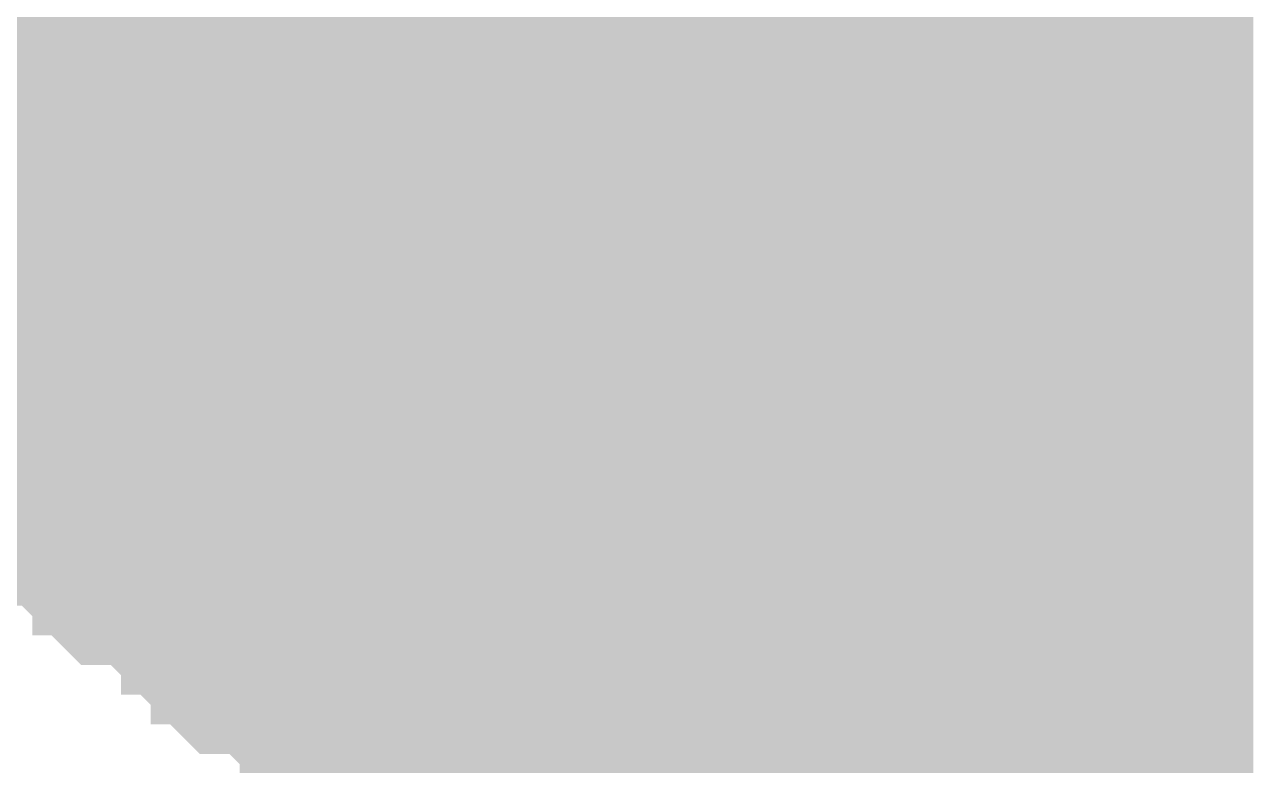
# Model space of a CAD drawing. Extents: x -0.1 to 65.1, y -1.2 to 30.1.
# Drawn here: x 32.4489 to 32.923, y 5.7455 to 6.0312 of the extents above; entities that cross this region are included whole.
import ezdxf

# ---------------------------------------------------------------- set-up
doc = ezdxf.new("R2010")
doc.units = 0
doc.header["$MEASUREMENT"] = 0
doc.layers.get('0').update_dxf_attribs({"linetype": 'CONTINUOUS'})
doc.layers.add('2D_LINE_126', color=7, linetype='CONTINUOUS')

# ---------------------------------------------------------------- blocks, each defined once
blk = doc.blocks.new('SMOOTH_0$0254')
at = {"const_width": 0.0127}
blk.add_lwpolyline([(-0.00635, 0, 1), (0.00635, 0, 1)], format="xyb", close=True, dxfattribs=at)
blk = doc.blocks.new('DRAWING_63')
at = {"layer": '2D_LINE_126', "const_width": 0.0254}
for points in [[(2.56032, -1.45161), (2.56032, -1.46304), (2.56032, -1.47447), (2.56032, -1.4859), (2.56032, -1.49733), (2.56032, -1.50876), (2.56032, -1.52019), (2.56032, -1.53162), (2.56032, -1.54305), (2.56032, -1.55448), (2.56032, -1.56591), (2.56032, -1.57734), (2.56032, -1.58877), (2.56032, -1.6002), (2.56032, -1.61163), (2.56032, -1.62306), (2.56032, -1.63449), (2.56032, -1.64592), (2.56032, -1.65735), (2.56032, -1.66878), (2.56032, -1.68021), (2.56032, -1.69164), (2.56032, -1.70307), (2.56032, -1.7145), (2.56032, -1.72593), (2.56032, -1.73736), (2.56032, -1.74879), (2.56032, -1.76022), (2.56032, -1.77165)], [(2.5146, -1.77165), (2.5146, -1.76022), (2.5146, -1.74879), (2.5146, -1.73736), (2.5146, -1.72593), (2.5146, -1.7145), (2.5146, -1.70307), (2.5146, -1.69164), (2.5146, -1.68021), (2.5146, -1.66878), (2.5146, -1.65735), (2.5146, -1.64592), (2.5146, -1.63449), (2.5146, -1.62306), (2.5146, -1.61163), (2.5146, -1.6002), (2.5146, -1.58877), (2.5146, -1.57734), (2.5146, -1.56591), (2.5146, -1.55448), (2.5146, -1.54305), (2.5146, -1.53162), (2.5146, -1.52019), (2.5146, -1.50876), (2.5146, -1.49733), (2.5146, -1.4859), (2.5146, -1.47447), (2.5146, -1.46304), (2.5146, -1.45161)], [(2.53746, -1.77165), (2.53746, -1.76022), (2.53746, -1.74879), (2.53746, -1.73736), (2.53746, -1.72593), (2.53746, -1.7145), (2.53746, -1.70307), (2.53746, -1.69164), (2.53746, -1.68021), (2.53746, -1.66878), (2.53746, -1.65735), (2.53746, -1.64592), (2.53746, -1.63449), (2.53746, -1.62306), (2.53746, -1.61163), (2.53746, -1.6002), (2.53746, -1.58877), (2.53746, -1.57734), (2.53746, -1.56591), (2.53746, -1.55448), (2.53746, -1.54305), (2.53746, -1.53162), (2.53746, -1.52019), (2.53746, -1.50876), (2.53746, -1.49733), (2.53746, -1.4859), (2.53746, -1.47447), (2.53746, -1.46304), (2.53746, -1.45161)], [(2.54889, -1.77165), (2.54889, -1.76022), (2.54889, -1.74879), (2.54889, -1.73736), (2.54889, -1.72593), (2.54889, -1.7145), (2.54889, -1.70307), (2.54889, -1.69164), (2.54889, -1.68021), (2.54889, -1.66878), (2.54889, -1.65735), (2.54889, -1.64592), (2.54889, -1.63449), (2.54889, -1.62306), (2.54889, -1.61163), (2.54889, -1.6002), (2.54889, -1.58877), (2.54889, -1.57734), (2.54889, -1.56591), (2.54889, -1.55448), (2.54889, -1.54305), (2.54889, -1.53162), (2.54889, -1.52019), (2.54889, -1.50876), (2.54889, -1.49733), (2.54889, -1.4859), (2.54889, -1.47447), (2.54889, -1.46304), (2.54889, -1.45161)], [(2.52603, -1.77165), (2.52603, -1.76022), (2.52603, -1.74879), (2.52603, -1.73736), (2.52603, -1.72593), (2.52603, -1.7145), (2.52603, -1.70307), (2.52603, -1.69164), (2.52603, -1.68021), (2.52603, -1.66878), (2.52603, -1.65735), (2.52603, -1.64592), (2.52603, -1.63449), (2.52603, -1.62306), (2.52603, -1.61163), (2.52603, -1.6002), (2.52603, -1.58877), (2.52603, -1.57734), (2.52603, -1.56591), (2.52603, -1.55448), (2.52603, -1.54305), (2.52603, -1.53162), (2.52603, -1.52019), (2.52603, -1.50876), (2.52603, -1.49733), (2.52603, -1.4859), (2.52603, -1.47447), (2.52603, -1.46304), (2.52603, -1.45161)], [(2.49174, -1.77165), (2.49174, -1.76022), (2.49174, -1.74879), (2.49174, -1.73736), (2.49174, -1.72593), (2.49174, -1.7145), (2.49174, -1.70307), (2.49174, -1.69164), (2.49174, -1.68021), (2.49174, -1.66878), (2.49174, -1.65735), (2.49174, -1.64592), (2.49174, -1.63449), (2.49174, -1.62306), (2.49174, -1.61163), (2.49174, -1.6002), (2.49174, -1.58877), (2.49174, -1.57734), (2.49174, -1.56591), (2.49174, -1.55448), (2.49174, -1.54305), (2.49174, -1.53162), (2.49174, -1.52019), (2.49174, -1.50876), (2.49174, -1.49733), (2.49174, -1.4859), (2.49174, -1.47447), (2.49174, -1.46304), (2.49174, -1.45161)], [(2.43459, -1.77165), (2.43459, -1.76022), (2.43459, -1.74879), (2.43459, -1.73736), (2.43459, -1.72593), (2.43459, -1.7145), (2.43459, -1.70307), (2.43459, -1.69164), (2.43459, -1.68021), (2.43459, -1.66878), (2.43459, -1.65735), (2.43459, -1.64592), (2.43459, -1.63449), (2.43459, -1.62306), (2.43459, -1.61163), (2.43459, -1.6002), (2.43459, -1.58877), (2.43459, -1.57734), (2.43459, -1.56591), (2.43459, -1.55448), (2.43459, -1.54305), (2.43459, -1.53162), (2.43459, -1.52019), (2.43459, -1.50876), (2.43459, -1.49733), (2.43459, -1.4859), (2.43459, -1.47447), (2.43459, -1.46304), (2.43459, -1.45161)], [(2.4003, -1.77165), (2.4003, -1.76022), (2.4003, -1.74879), (2.4003, -1.73736), (2.4003, -1.72593), (2.4003, -1.7145), (2.4003, -1.70307), (2.4003, -1.69164), (2.4003, -1.68021), (2.4003, -1.66878), (2.4003, -1.65735), (2.4003, -1.64592), (2.4003, -1.63449), (2.4003, -1.62306), (2.4003, -1.61163), (2.4003, -1.6002), (2.4003, -1.58877), (2.4003, -1.57734), (2.4003, -1.56591), (2.4003, -1.55448), (2.4003, -1.54305), (2.4003, -1.53162), (2.4003, -1.52019), (2.4003, -1.50876), (2.4003, -1.49733), (2.4003, -1.4859), (2.4003, -1.47447), (2.4003, -1.46304), (2.4003, -1.45161)], [(2.37744, -1.77165), (2.37744, -1.76022), (2.37744, -1.74879), (2.37744, -1.73736), (2.37744, -1.72593), (2.37744, -1.7145), (2.37744, -1.70307), (2.37744, -1.69164), (2.37744, -1.68021), (2.37744, -1.66878), (2.37744, -1.65735), (2.37744, -1.64592), (2.37744, -1.63449), (2.37744, -1.62306), (2.37744, -1.61163), (2.37744, -1.6002), (2.37744, -1.58877), (2.37744, -1.57734), (2.37744, -1.56591), (2.37744, -1.55448), (2.37744, -1.54305), (2.37744, -1.53162), (2.37744, -1.52019), (2.37744, -1.50876), (2.37744, -1.49733), (2.37744, -1.4859), (2.37744, -1.47447), (2.37744, -1.46304), (2.37744, -1.45161)], [(2.34315, -1.77165), (2.34315, -1.76022), (2.34315, -1.74879), (2.34315, -1.73736), (2.34315, -1.72593), (2.34315, -1.7145), (2.34315, -1.70307), (2.34315, -1.69164), (2.34315, -1.68021), (2.34315, -1.66878), (2.34315, -1.65735), (2.34315, -1.64592), (2.34315, -1.63449), (2.34315, -1.62306), (2.34315, -1.61163), (2.34315, -1.6002), (2.34315, -1.58877), (2.34315, -1.57734), (2.34315, -1.56591), (2.34315, -1.55448), (2.34315, -1.54305), (2.34315, -1.53162), (2.34315, -1.52019), (2.34315, -1.50876), (2.34315, -1.49733), (2.34315, -1.4859), (2.34315, -1.47447), (2.34315, -1.46304), (2.34315, -1.45161)], [(2.30886, -1.77165), (2.30886, -1.76022), (2.30886, -1.74879), (2.30886, -1.73736), (2.30886, -1.72593), (2.30886, -1.7145), (2.30886, -1.70307), (2.30886, -1.69164), (2.30886, -1.68021), (2.30886, -1.66878), (2.30886, -1.65735), (2.30886, -1.64592), (2.30886, -1.63449), (2.30886, -1.62306), (2.30886, -1.61163), (2.30886, -1.6002), (2.30886, -1.58877), (2.30886, -1.57734), (2.30886, -1.56591), (2.30886, -1.55448), (2.30886, -1.54305), (2.30886, -1.53162), (2.30886, -1.52019), (2.30886, -1.50876), (2.30886, -1.49733), (2.30886, -1.4859), (2.30886, -1.47447), (2.30886, -1.46304), (2.30886, -1.45161)], [(2.27457, -1.77165), (2.27457, -1.76022), (2.27457, -1.74879), (2.27457, -1.73736), (2.27457, -1.72593), (2.27457, -1.7145), (2.27457, -1.70307), (2.27457, -1.69164), (2.27457, -1.68021), (2.27457, -1.66878), (2.27457, -1.65735), (2.27457, -1.64592), (2.27457, -1.63449), (2.27457, -1.62306), (2.27457, -1.61163), (2.27457, -1.6002), (2.27457, -1.58877), (2.27457, -1.57734), (2.27457, -1.56591), (2.27457, -1.55448), (2.27457, -1.54305), (2.27457, -1.53162), (2.27457, -1.52019), (2.27457, -1.50876), (2.27457, -1.49733), (2.27457, -1.4859), (2.27457, -1.47447), (2.27457, -1.46304), (2.27457, -1.45161)], [(2.24028, -1.77165), (2.24028, -1.76022), (2.24028, -1.74879), (2.24028, -1.73736), (2.24028, -1.72593), (2.24028, -1.7145), (2.24028, -1.70307), (2.24028, -1.69164), (2.24028, -1.68021), (2.24028, -1.66878), (2.24028, -1.65735), (2.24028, -1.64592), (2.24028, -1.63449), (2.24028, -1.62306), (2.24028, -1.61163), (2.24028, -1.6002), (2.24028, -1.58877), (2.24028, -1.57734), (2.24028, -1.56591), (2.24028, -1.55448), (2.24028, -1.54305), (2.24028, -1.53162), (2.24028, -1.52019), (2.24028, -1.50876), (2.24028, -1.49733), (2.24028, -1.4859), (2.24028, -1.47447), (2.24028, -1.46304), (2.24028, -1.45161)], [(2.56032, -1.57734), (2.54889, -1.57734), (2.53746, -1.57734), (2.52603, -1.57734), (2.5146, -1.57734), (2.50317, -1.57734), (2.49174, -1.57734), (2.48031, -1.57734), (2.46888, -1.57734), (2.45745, -1.57734), (2.44602, -1.57734), (2.43459, -1.57734), (2.42316, -1.57734), (2.41173, -1.57734), (2.4003, -1.57734), (2.38887, -1.57734), (2.37744, -1.57734), (2.36601, -1.57734), (2.35458, -1.57734), (2.34315, -1.57734), (2.33172, -1.57734), (2.32029, -1.57734), (2.30886, -1.57734), (2.29743, -1.57734), (2.286, -1.57734), (2.27457, -1.57734), (2.26314, -1.57734), (2.25171, -1.57734), (2.24028, -1.57734), (2.22885, -1.57734), (2.21742, -1.57734), (2.20599, -1.57734), (2.19456, -1.57734), (2.18313, -1.57734), (2.1717, -1.57734), (2.16027, -1.57734), (2.14884, -1.57734), (2.13741, -1.57734), (2.12598, -1.57734), (2.11455, -1.57734), (2.10312, -1.57734), (2.09169, -1.57734), (2.08026, -1.57734)], [(2.21742, -1.77165), (2.21742, -1.76022), (2.21742, -1.74879), (2.21742, -1.73736), (2.21742, -1.72593), (2.21742, -1.7145), (2.21742, -1.70307), (2.21742, -1.69164), (2.21742, -1.68021), (2.21742, -1.66878), (2.21742, -1.65735), (2.21742, -1.64592), (2.21742, -1.63449), (2.21742, -1.62306), (2.21742, -1.61163), (2.21742, -1.6002), (2.21742, -1.58877), (2.21742, -1.57734), (2.21742, -1.56591), (2.21742, -1.55448), (2.21742, -1.54305), (2.21742, -1.53162), (2.21742, -1.52019), (2.21742, -1.50876), (2.21742, -1.49733), (2.21742, -1.4859), (2.21742, -1.47447), (2.21742, -1.46304), (2.21742, -1.45161)], [(2.21742, -1.77165), (2.20599, -1.76022), (2.19456, -1.74879), (2.18313, -1.73736), (2.1717, -1.73736), (2.16027, -1.72593), (2.14884, -1.7145), (2.13741, -1.70307), (2.12598, -1.70307), (2.11455, -1.69164), (2.10312, -1.68021), (2.09169, -1.66878), (2.08026, -1.66878)], [(2.56032, -1.6002), (2.54889, -1.6002), (2.53746, -1.6002), (2.52603, -1.6002), (2.5146, -1.6002), (2.50317, -1.6002), (2.49174, -1.6002), (2.48031, -1.6002), (2.46888, -1.6002), (2.45745, -1.6002), (2.44602, -1.6002), (2.43459, -1.6002), (2.42316, -1.6002), (2.41173, -1.6002), (2.4003, -1.6002), (2.38887, -1.6002), (2.37744, -1.6002), (2.36601, -1.6002), (2.35458, -1.6002), (2.34315, -1.6002), (2.33172, -1.6002), (2.32029, -1.6002), (2.30886, -1.6002), (2.29743, -1.6002), (2.286, -1.6002), (2.27457, -1.6002), (2.26314, -1.6002), (2.25171, -1.6002), (2.24028, -1.6002), (2.22885, -1.6002), (2.21742, -1.6002), (2.20599, -1.6002), (2.19456, -1.6002), (2.18313, -1.6002), (2.1717, -1.6002), (2.16027, -1.6002), (2.14884, -1.6002), (2.13741, -1.6002), (2.12598, -1.6002), (2.11455, -1.6002), (2.10312, -1.6002), (2.09169, -1.6002), (2.08026, -1.6002)], [(2.08026, -1.46304), (2.09169, -1.46304), (2.09169, -1.45161)], [(2.56032, -1.73736), (2.54889, -1.73736), (2.53746, -1.73736), (2.52603, -1.73736), (2.5146, -1.73736), (2.50317, -1.73736), (2.49174, -1.73736), (2.48031, -1.73736), (2.46888, -1.73736), (2.45745, -1.73736), (2.44602, -1.73736), (2.43459, -1.73736), (2.42316, -1.73736), (2.41173, -1.73736), (2.4003, -1.73736), (2.38887, -1.73736), (2.37744, -1.73736), (2.36601, -1.73736), (2.35458, -1.73736), (2.34315, -1.73736), (2.33172, -1.73736), (2.32029, -1.73736), (2.30886, -1.73736), (2.29743, -1.73736), (2.286, -1.73736), (2.27457, -1.73736), (2.26314, -1.73736), (2.25171, -1.73736), (2.24028, -1.73736), (2.22885, -1.73736), (2.21742, -1.73736), (2.20599, -1.73736), (2.19456, -1.73736), (2.18313, -1.73736), (2.18313, -1.72593), (2.18313, -1.7145), (2.18313, -1.70307), (2.18313, -1.69164), (2.18313, -1.68021), (2.18313, -1.66878), (2.18313, -1.65735), (2.18313, -1.64592), (2.18313, -1.63449), (2.18313, -1.62306), (2.18313, -1.61163), (2.18313, -1.6002), (2.18313, -1.58877), (2.18313, -1.57734), (2.18313, -1.56591), (2.18313, -1.55448), (2.18313, -1.54305), (2.18313, -1.53162), (2.18313, -1.52019), (2.18313, -1.50876), (2.18313, -1.49733), (2.18313, -1.4859), (2.18313, -1.47447), (2.18313, -1.46304), (2.18313, -1.45161)], [(2.56032, -1.61163), (2.54889, -1.61163), (2.53746, -1.61163), (2.52603, -1.61163), (2.5146, -1.61163), (2.50317, -1.61163), (2.49174, -1.61163), (2.48031, -1.61163), (2.46888, -1.61163), (2.45745, -1.61163), (2.44602, -1.61163), (2.43459, -1.61163), (2.42316, -1.61163), (2.41173, -1.61163), (2.4003, -1.61163), (2.38887, -1.61163), (2.37744, -1.61163), (2.36601, -1.61163), (2.35458, -1.61163), (2.34315, -1.61163), (2.33172, -1.61163), (2.32029, -1.61163), (2.30886, -1.61163), (2.29743, -1.61163), (2.286, -1.61163), (2.27457, -1.61163), (2.26314, -1.61163), (2.25171, -1.61163), (2.24028, -1.61163), (2.22885, -1.61163), (2.21742, -1.61163), (2.20599, -1.61163), (2.19456, -1.61163), (2.18313, -1.61163), (2.1717, -1.61163), (2.16027, -1.61163), (2.14884, -1.61163), (2.13741, -1.61163), (2.12598, -1.61163), (2.11455, -1.61163), (2.10312, -1.61163), (2.09169, -1.61163), (2.08026, -1.61163)], [(2.08026, -1.47447), (2.09169, -1.47447), (2.09169, -1.46304), (2.10312, -1.46304), (2.10312, -1.45161)], [(2.08026, -1.4859), (2.09169, -1.4859), (2.09169, -1.47447), (2.10312, -1.47447), (2.10312, -1.46304), (2.11455, -1.46304), (2.12598, -1.46304), (2.12598, -1.45161)], [(2.56032, -1.7145), (2.54889, -1.7145), (2.53746, -1.7145), (2.52603, -1.7145), (2.5146, -1.7145), (2.50317, -1.7145), (2.49174, -1.7145), (2.48031, -1.7145), (2.46888, -1.7145), (2.45745, -1.7145), (2.44602, -1.7145), (2.43459, -1.7145), (2.42316, -1.7145), (2.41173, -1.7145), (2.4003, -1.7145), (2.38887, -1.7145), (2.37744, -1.7145), (2.36601, -1.7145), (2.35458, -1.7145), (2.34315, -1.7145), (2.33172, -1.7145), (2.32029, -1.7145), (2.30886, -1.7145), (2.29743, -1.7145), (2.286, -1.7145), (2.27457, -1.7145), (2.26314, -1.7145), (2.25171, -1.7145), (2.24028, -1.7145), (2.22885, -1.7145), (2.21742, -1.7145), (2.20599, -1.7145), (2.19456, -1.7145), (2.18313, -1.7145), (2.1717, -1.7145), (2.16027, -1.7145), (2.14884, -1.7145), (2.14884, -1.70307), (2.14884, -1.69164), (2.14884, -1.68021), (2.14884, -1.66878), (2.14884, -1.65735), (2.14884, -1.64592), (2.14884, -1.63449), (2.14884, -1.62306), (2.14884, -1.61163), (2.14884, -1.6002), (2.14884, -1.58877), (2.14884, -1.57734), (2.14884, -1.56591), (2.14884, -1.55448), (2.14884, -1.54305), (2.14884, -1.53162), (2.14884, -1.52019), (2.14884, -1.50876), (2.14884, -1.49733), (2.14884, -1.4859), (2.14884, -1.47447), (2.14884, -1.46304), (2.14884, -1.45161)], [(2.56032, -1.64592), (2.54889, -1.64592), (2.53746, -1.64592), (2.52603, -1.64592), (2.5146, -1.64592), (2.50317, -1.64592), (2.49174, -1.64592), (2.48031, -1.64592), (2.46888, -1.64592), (2.45745, -1.64592), (2.44602, -1.64592), (2.43459, -1.64592), (2.42316, -1.64592), (2.41173, -1.64592), (2.4003, -1.64592), (2.38887, -1.64592), (2.37744, -1.64592), (2.36601, -1.64592), (2.35458, -1.64592), (2.34315, -1.64592), (2.33172, -1.64592), (2.32029, -1.64592), (2.30886, -1.64592), (2.29743, -1.64592), (2.286, -1.64592), (2.27457, -1.64592), (2.26314, -1.64592), (2.25171, -1.64592), (2.24028, -1.64592), (2.22885, -1.64592), (2.21742, -1.64592), (2.20599, -1.64592), (2.19456, -1.64592), (2.18313, -1.64592), (2.1717, -1.64592), (2.16027, -1.64592), (2.14884, -1.64592), (2.13741, -1.64592), (2.12598, -1.64592), (2.11455, -1.64592), (2.10312, -1.64592), (2.09169, -1.64592), (2.08026, -1.64592)], [(2.08026, -1.49733), (2.09169, -1.49733), (2.09169, -1.4859), (2.10312, -1.4859), (2.10312, -1.47447), (2.11455, -1.47447), (2.12598, -1.47447), (2.12598, -1.46304), (2.13741, -1.46304), (2.13741, -1.45161)], [(2.56032, -1.65735), (2.54889, -1.65735), (2.53746, -1.65735), (2.52603, -1.65735), (2.5146, -1.65735), (2.50317, -1.65735), (2.49174, -1.65735), (2.48031, -1.65735), (2.46888, -1.65735), (2.45745, -1.65735), (2.44602, -1.65735), (2.43459, -1.65735), (2.42316, -1.65735), (2.41173, -1.65735), (2.4003, -1.65735), (2.38887, -1.65735), (2.37744, -1.65735), (2.36601, -1.65735), (2.35458, -1.65735), (2.34315, -1.65735), (2.33172, -1.65735), (2.32029, -1.65735), (2.30886, -1.65735), (2.29743, -1.65735), (2.286, -1.65735), (2.27457, -1.65735), (2.26314, -1.65735), (2.25171, -1.65735), (2.24028, -1.65735), (2.22885, -1.65735), (2.21742, -1.65735), (2.20599, -1.65735), (2.19456, -1.65735), (2.18313, -1.65735), (2.1717, -1.65735), (2.16027, -1.65735), (2.14884, -1.65735), (2.13741, -1.65735), (2.12598, -1.65735), (2.11455, -1.65735), (2.10312, -1.65735), (2.09169, -1.65735), (2.08026, -1.65735)], [(2.08026, -1.50876), (2.09169, -1.50876), (2.09169, -1.49733), (2.10312, -1.49733), (2.10312, -1.4859), (2.11455, -1.4859), (2.12598, -1.4859), (2.12598, -1.47447), (2.13741, -1.47447), (2.13741, -1.46304), (2.14884, -1.46304), (2.16027, -1.46304), (2.16027, -1.45161)], [(2.56032, -1.69164), (2.54889, -1.69164), (2.53746, -1.69164), (2.52603, -1.69164), (2.5146, -1.69164), (2.50317, -1.69164), (2.49174, -1.69164), (2.48031, -1.69164), (2.46888, -1.69164), (2.45745, -1.69164), (2.44602, -1.69164), (2.43459, -1.69164), (2.42316, -1.69164), (2.41173, -1.69164), (2.4003, -1.69164), (2.38887, -1.69164), (2.37744, -1.69164), (2.36601, -1.69164), (2.35458, -1.69164), (2.34315, -1.69164), (2.33172, -1.69164), (2.32029, -1.69164), (2.30886, -1.69164), (2.29743, -1.69164), (2.286, -1.69164), (2.27457, -1.69164), (2.26314, -1.69164), (2.25171, -1.69164), (2.24028, -1.69164), (2.22885, -1.69164), (2.21742, -1.69164), (2.20599, -1.69164), (2.19456, -1.69164), (2.18313, -1.69164), (2.1717, -1.69164), (2.16027, -1.69164), (2.14884, -1.69164), (2.13741, -1.69164), (2.12598, -1.69164), (2.11455, -1.69164), (2.11455, -1.68021), (2.11455, -1.66878), (2.11455, -1.65735), (2.11455, -1.64592), (2.11455, -1.63449), (2.11455, -1.62306), (2.11455, -1.61163), (2.11455, -1.6002), (2.11455, -1.58877), (2.11455, -1.57734), (2.11455, -1.56591), (2.11455, -1.55448), (2.11455, -1.54305), (2.11455, -1.53162), (2.11455, -1.52019), (2.11455, -1.50876), (2.11455, -1.49733), (2.11455, -1.4859), (2.11455, -1.47447), (2.11455, -1.46304), (2.11455, -1.45161)], [(2.56032, -1.66878), (2.54889, -1.66878), (2.53746, -1.66878), (2.52603, -1.66878), (2.5146, -1.66878), (2.50317, -1.66878), (2.49174, -1.66878), (2.48031, -1.66878), (2.46888, -1.66878), (2.45745, -1.66878), (2.44602, -1.66878), (2.43459, -1.66878), (2.42316, -1.66878), (2.41173, -1.66878), (2.4003, -1.66878), (2.38887, -1.66878), (2.37744, -1.66878), (2.36601, -1.66878), (2.35458, -1.66878), (2.34315, -1.66878), (2.33172, -1.66878), (2.32029, -1.66878), (2.30886, -1.66878), (2.29743, -1.66878), (2.286, -1.66878), (2.27457, -1.66878), (2.26314, -1.66878), (2.25171, -1.66878), (2.24028, -1.66878), (2.22885, -1.66878), (2.21742, -1.66878), (2.20599, -1.66878), (2.19456, -1.66878), (2.18313, -1.66878), (2.1717, -1.66878), (2.16027, -1.66878), (2.14884, -1.66878), (2.13741, -1.66878), (2.12598, -1.66878), (2.11455, -1.66878), (2.10312, -1.66878), (2.09169, -1.66878), (2.09169, -1.65735), (2.09169, -1.64592), (2.09169, -1.63449), (2.09169, -1.62306), (2.09169, -1.61163), (2.09169, -1.6002), (2.09169, -1.58877), (2.09169, -1.57734), (2.09169, -1.56591), (2.09169, -1.55448), (2.08026, -1.55448)], [(2.08026, -1.52019), (2.09169, -1.52019), (2.09169, -1.50876), (2.10312, -1.50876), (2.10312, -1.49733), (2.11455, -1.49733), (2.12598, -1.49733), (2.12598, -1.4859), (2.13741, -1.4859), (2.13741, -1.47447), (2.14884, -1.47447), (2.16027, -1.47447), (2.16027, -1.46304), (2.1717, -1.46304), (2.1717, -1.45161)], [(2.56032, -1.68021), (2.54889, -1.68021), (2.53746, -1.68021), (2.52603, -1.68021), (2.5146, -1.68021), (2.50317, -1.68021), (2.49174, -1.68021), (2.48031, -1.68021), (2.46888, -1.68021), (2.45745, -1.68021), (2.44602, -1.68021), (2.43459, -1.68021), (2.42316, -1.68021), (2.41173, -1.68021), (2.4003, -1.68021), (2.38887, -1.68021), (2.37744, -1.68021), (2.36601, -1.68021), (2.35458, -1.68021), (2.34315, -1.68021), (2.33172, -1.68021), (2.32029, -1.68021), (2.30886, -1.68021), (2.29743, -1.68021), (2.286, -1.68021), (2.27457, -1.68021), (2.26314, -1.68021), (2.25171, -1.68021), (2.24028, -1.68021), (2.22885, -1.68021), (2.21742, -1.68021), (2.20599, -1.68021), (2.19456, -1.68021), (2.18313, -1.68021), (2.1717, -1.68021), (2.16027, -1.68021), (2.14884, -1.68021), (2.13741, -1.68021), (2.12598, -1.68021), (2.11455, -1.68021), (2.10312, -1.68021), (2.10312, -1.66878), (2.10312, -1.65735), (2.10312, -1.64592), (2.10312, -1.63449), (2.10312, -1.62306), (2.10312, -1.61163), (2.10312, -1.6002), (2.10312, -1.58877), (2.10312, -1.57734), (2.10312, -1.56591), (2.10312, -1.55448), (2.09169, -1.55448), (2.09169, -1.54305), (2.08026, -1.54305)], [(2.08026, -1.53162), (2.09169, -1.53162), (2.09169, -1.52019), (2.10312, -1.52019), (2.10312, -1.50876), (2.11455, -1.50876), (2.12598, -1.50876), (2.12598, -1.49733), (2.13741, -1.49733), (2.13741, -1.4859), (2.14884, -1.4859), (2.16027, -1.4859), (2.16027, -1.47447), (2.1717, -1.47447), (2.1717, -1.46304), (2.18313, -1.46304), (2.19456, -1.46304), (2.19456, -1.45161)], [(2.12598, -1.70307), (2.12598, -1.69164), (2.12598, -1.68021), (2.12598, -1.66878), (2.12598, -1.65735), (2.12598, -1.64592), (2.12598, -1.63449), (2.12598, -1.62306), (2.12598, -1.61163), (2.12598, -1.6002), (2.12598, -1.58877), (2.12598, -1.57734), (2.12598, -1.56591), (2.12598, -1.55448), (2.11455, -1.55448), (2.10312, -1.55448), (2.10312, -1.54305), (2.09169, -1.54305), (2.09169, -1.53162), (2.10312, -1.53162), (2.10312, -1.52019), (2.11455, -1.52019), (2.12598, -1.52019), (2.12598, -1.50876), (2.13741, -1.50876), (2.13741, -1.49733), (2.14884, -1.49733), (2.16027, -1.49733), (2.16027, -1.4859), (2.1717, -1.4859), (2.1717, -1.47447), (2.18313, -1.47447), (2.19456, -1.47447), (2.19456, -1.46304), (2.20599, -1.46304), (2.20599, -1.45161)], [(2.56032, -1.63449), (2.54889, -1.63449), (2.53746, -1.63449), (2.52603, -1.63449), (2.5146, -1.63449), (2.50317, -1.63449), (2.49174, -1.63449), (2.48031, -1.63449), (2.46888, -1.63449), (2.45745, -1.63449), (2.44602, -1.63449), (2.43459, -1.63449), (2.42316, -1.63449), (2.41173, -1.63449), (2.4003, -1.63449), (2.38887, -1.63449), (2.37744, -1.63449), (2.36601, -1.63449), (2.35458, -1.63449), (2.34315, -1.63449), (2.33172, -1.63449), (2.32029, -1.63449), (2.30886, -1.63449), (2.29743, -1.63449), (2.286, -1.63449), (2.27457, -1.63449), (2.26314, -1.63449), (2.25171, -1.63449), (2.24028, -1.63449), (2.22885, -1.63449), (2.21742, -1.63449), (2.20599, -1.63449), (2.19456, -1.63449), (2.18313, -1.63449), (2.1717, -1.63449), (2.16027, -1.63449), (2.14884, -1.63449), (2.13741, -1.63449), (2.12598, -1.63449), (2.11455, -1.63449), (2.10312, -1.63449), (2.09169, -1.63449), (2.08026, -1.63449)], [(2.56032, -1.70307), (2.54889, -1.70307), (2.53746, -1.70307), (2.52603, -1.70307), (2.5146, -1.70307), (2.50317, -1.70307), (2.49174, -1.70307), (2.48031, -1.70307), (2.46888, -1.70307), (2.45745, -1.70307), (2.44602, -1.70307), (2.43459, -1.70307), (2.42316, -1.70307), (2.41173, -1.70307), (2.4003, -1.70307), (2.38887, -1.70307), (2.37744, -1.70307), (2.36601, -1.70307), (2.35458, -1.70307), (2.34315, -1.70307), (2.33172, -1.70307), (2.32029, -1.70307), (2.30886, -1.70307), (2.29743, -1.70307), (2.286, -1.70307), (2.27457, -1.70307), (2.26314, -1.70307), (2.25171, -1.70307), (2.24028, -1.70307), (2.22885, -1.70307), (2.21742, -1.70307), (2.20599, -1.70307), (2.19456, -1.70307), (2.18313, -1.70307), (2.1717, -1.70307), (2.16027, -1.70307), (2.14884, -1.70307), (2.13741, -1.70307), (2.13741, -1.69164), (2.13741, -1.68021), (2.13741, -1.66878), (2.13741, -1.65735), (2.13741, -1.64592), (2.13741, -1.63449), (2.13741, -1.62306), (2.13741, -1.61163), (2.13741, -1.6002), (2.13741, -1.58877), (2.13741, -1.57734), (2.13741, -1.56591), (2.13741, -1.55448), (2.12598, -1.55448), (2.12598, -1.54305), (2.11455, -1.54305), (2.10312, -1.54305), (2.10312, -1.53162), (2.11455, -1.53162), (2.12598, -1.53162), (2.12598, -1.52019), (2.13741, -1.52019), (2.13741, -1.50876), (2.14884, -1.50876), (2.16027, -1.50876), (2.16027, -1.49733), (2.1717, -1.49733), (2.1717, -1.4859), (2.18313, -1.4859), (2.19456, -1.4859), (2.19456, -1.47447), (2.20599, -1.47447), (2.20599, -1.46304), (2.21742, -1.46304), (2.22885, -1.46304), (2.22885, -1.45161)], [(2.56032, -1.62306), (2.54889, -1.62306), (2.53746, -1.62306), (2.52603, -1.62306), (2.5146, -1.62306), (2.50317, -1.62306), (2.49174, -1.62306), (2.48031, -1.62306), (2.46888, -1.62306), (2.45745, -1.62306), (2.44602, -1.62306), (2.43459, -1.62306), (2.42316, -1.62306), (2.41173, -1.62306), (2.4003, -1.62306), (2.38887, -1.62306), (2.37744, -1.62306), (2.36601, -1.62306), (2.35458, -1.62306), (2.34315, -1.62306), (2.33172, -1.62306), (2.32029, -1.62306), (2.30886, -1.62306), (2.29743, -1.62306), (2.286, -1.62306), (2.27457, -1.62306), (2.26314, -1.62306), (2.25171, -1.62306), (2.24028, -1.62306), (2.22885, -1.62306), (2.21742, -1.62306), (2.20599, -1.62306), (2.19456, -1.62306), (2.18313, -1.62306), (2.1717, -1.62306), (2.16027, -1.62306), (2.14884, -1.62306), (2.13741, -1.62306), (2.12598, -1.62306), (2.11455, -1.62306), (2.10312, -1.62306), (2.09169, -1.62306), (2.08026, -1.62306)], [(2.56032, -1.72593), (2.54889, -1.72593), (2.53746, -1.72593), (2.52603, -1.72593), (2.5146, -1.72593), (2.50317, -1.72593), (2.49174, -1.72593), (2.48031, -1.72593), (2.46888, -1.72593), (2.45745, -1.72593), (2.44602, -1.72593), (2.43459, -1.72593), (2.42316, -1.72593), (2.41173, -1.72593), (2.4003, -1.72593), (2.38887, -1.72593), (2.37744, -1.72593), (2.36601, -1.72593), (2.35458, -1.72593), (2.34315, -1.72593), (2.33172, -1.72593), (2.32029, -1.72593), (2.30886, -1.72593), (2.29743, -1.72593), (2.286, -1.72593), (2.27457, -1.72593), (2.26314, -1.72593), (2.25171, -1.72593), (2.24028, -1.72593), (2.22885, -1.72593), (2.21742, -1.72593), (2.20599, -1.72593), (2.19456, -1.72593), (2.18313, -1.72593), (2.1717, -1.72593), (2.16027, -1.72593), (2.16027, -1.7145), (2.16027, -1.70307), (2.16027, -1.69164), (2.16027, -1.68021), (2.16027, -1.66878), (2.16027, -1.65735), (2.16027, -1.64592), (2.16027, -1.63449), (2.16027, -1.62306), (2.16027, -1.61163), (2.16027, -1.6002), (2.16027, -1.58877), (2.16027, -1.57734), (2.16027, -1.56591), (2.16027, -1.55448), (2.14884, -1.55448), (2.13741, -1.55448), (2.13741, -1.54305), (2.12598, -1.54305), (2.12598, -1.53162), (2.13741, -1.53162), (2.13741, -1.52019), (2.14884, -1.52019), (2.16027, -1.52019), (2.16027, -1.50876), (2.1717, -1.50876), (2.1717, -1.49733), (2.18313, -1.49733), (2.19456, -1.49733), (2.19456, -1.4859), (2.20599, -1.4859), (2.20599, -1.47447), (2.21742, -1.47447), (2.22885, -1.47447), (2.22885, -1.46304), (2.24028, -1.46304), (2.25171, -1.46304), (2.25171, -1.45161)], [(2.1717, -1.73736), (2.1717, -1.72593), (2.1717, -1.7145), (2.1717, -1.70307), (2.1717, -1.69164), (2.1717, -1.68021), (2.1717, -1.66878), (2.1717, -1.65735), (2.1717, -1.64592), (2.1717, -1.63449), (2.1717, -1.62306), (2.1717, -1.61163), (2.1717, -1.6002), (2.1717, -1.58877), (2.1717, -1.57734), (2.1717, -1.56591), (2.1717, -1.55448), (2.16027, -1.55448), (2.16027, -1.54305), (2.14884, -1.54305), (2.13741, -1.54305), (2.13741, -1.53162), (2.14884, -1.53162), (2.16027, -1.53162), (2.16027, -1.52019), (2.1717, -1.52019), (2.1717, -1.50876), (2.18313, -1.50876), (2.19456, -1.50876), (2.19456, -1.49733), (2.20599, -1.49733), (2.20599, -1.4859), (2.21742, -1.4859), (2.22885, -1.4859), (2.22885, -1.47447), (2.24028, -1.47447), (2.25171, -1.47447), (2.25171, -1.46304), (2.26314, -1.46304), (2.26314, -1.45161)], [(2.56032, -1.74879), (2.54889, -1.74879), (2.53746, -1.74879), (2.52603, -1.74879), (2.5146, -1.74879), (2.50317, -1.74879), (2.49174, -1.74879), (2.48031, -1.74879), (2.46888, -1.74879), (2.45745, -1.74879), (2.44602, -1.74879), (2.43459, -1.74879), (2.42316, -1.74879), (2.41173, -1.74879), (2.4003, -1.74879), (2.38887, -1.74879), (2.37744, -1.74879), (2.36601, -1.74879), (2.35458, -1.74879), (2.34315, -1.74879), (2.33172, -1.74879), (2.32029, -1.74879), (2.30886, -1.74879), (2.29743, -1.74879), (2.286, -1.74879), (2.27457, -1.74879), (2.26314, -1.74879), (2.25171, -1.74879), (2.24028, -1.74879), (2.22885, -1.74879), (2.21742, -1.74879), (2.20599, -1.74879), (2.19456, -1.74879), (2.19456, -1.73736), (2.19456, -1.72593), (2.19456, -1.7145), (2.19456, -1.70307), (2.19456, -1.69164), (2.19456, -1.68021), (2.19456, -1.66878), (2.19456, -1.65735), (2.19456, -1.64592), (2.19456, -1.63449), (2.19456, -1.62306), (2.19456, -1.61163), (2.19456, -1.6002), (2.19456, -1.58877), (2.19456, -1.57734), (2.19456, -1.56591), (2.19456, -1.55448), (2.18313, -1.55448), (2.1717, -1.55448), (2.1717, -1.54305), (2.16027, -1.54305), (2.16027, -1.53162), (2.1717, -1.53162), (2.1717, -1.52019), (2.18313, -1.52019), (2.19456, -1.52019), (2.19456, -1.50876), (2.20599, -1.50876), (2.20599, -1.49733), (2.21742, -1.49733), (2.22885, -1.49733), (2.22885, -1.4859), (2.24028, -1.4859), (2.25171, -1.4859), (2.25171, -1.47447), (2.26314, -1.47447), (2.26314, -1.46304), (2.27457, -1.46304), (2.286, -1.46304), (2.286, -1.45161)], [(2.56032, -1.76022), (2.54889, -1.76022), (2.53746, -1.76022), (2.52603, -1.76022), (2.5146, -1.76022), (2.50317, -1.76022), (2.49174, -1.76022), (2.48031, -1.76022), (2.46888, -1.76022), (2.45745, -1.76022), (2.44602, -1.76022), (2.43459, -1.76022), (2.42316, -1.76022), (2.41173, -1.76022), (2.4003, -1.76022), (2.38887, -1.76022), (2.37744, -1.76022), (2.36601, -1.76022), (2.35458, -1.76022), (2.34315, -1.76022), (2.33172, -1.76022), (2.32029, -1.76022), (2.30886, -1.76022), (2.29743, -1.76022), (2.286, -1.76022), (2.27457, -1.76022), (2.26314, -1.76022), (2.25171, -1.76022), (2.24028, -1.76022), (2.22885, -1.76022), (2.21742, -1.76022), (2.20599, -1.76022), (2.20599, -1.74879), (2.20599, -1.73736), (2.20599, -1.72593), (2.20599, -1.7145), (2.20599, -1.70307), (2.20599, -1.69164), (2.20599, -1.68021), (2.20599, -1.66878), (2.20599, -1.65735), (2.20599, -1.64592), (2.20599, -1.63449), (2.20599, -1.62306), (2.20599, -1.61163), (2.20599, -1.6002), (2.20599, -1.58877), (2.20599, -1.57734), (2.20599, -1.56591), (2.20599, -1.55448), (2.19456, -1.55448), (2.19456, -1.54305), (2.18313, -1.54305), (2.1717, -1.54305), (2.1717, -1.53162), (2.18313, -1.53162), (2.19456, -1.53162), (2.19456, -1.52019), (2.20599, -1.52019), (2.20599, -1.50876), (2.21742, -1.50876), (2.22885, -1.50876), (2.22885, -1.49733), (2.24028, -1.49733), (2.25171, -1.49733), (2.25171, -1.4859), (2.26314, -1.4859), (2.26314, -1.47447), (2.27457, -1.47447), (2.286, -1.47447), (2.286, -1.46304), (2.29743, -1.46304), (2.29743, -1.45161)], [(2.56032, -1.56591), (2.54889, -1.56591), (2.53746, -1.56591), (2.52603, -1.56591), (2.5146, -1.56591), (2.50317, -1.56591), (2.49174, -1.56591), (2.48031, -1.56591), (2.46888, -1.56591), (2.45745, -1.56591), (2.44602, -1.56591), (2.43459, -1.56591), (2.42316, -1.56591), (2.41173, -1.56591), (2.4003, -1.56591), (2.38887, -1.56591), (2.37744, -1.56591), (2.36601, -1.56591), (2.35458, -1.56591), (2.34315, -1.56591), (2.33172, -1.56591), (2.32029, -1.56591), (2.30886, -1.56591), (2.29743, -1.56591), (2.286, -1.56591), (2.27457, -1.56591), (2.26314, -1.56591), (2.25171, -1.56591), (2.24028, -1.56591), (2.22885, -1.56591), (2.21742, -1.56591), (2.20599, -1.56591), (2.19456, -1.56591), (2.18313, -1.56591), (2.1717, -1.56591), (2.16027, -1.56591), (2.14884, -1.56591), (2.13741, -1.56591), (2.12598, -1.56591), (2.11455, -1.56591), (2.10312, -1.56591), (2.09169, -1.56591), (2.08026, -1.56591)], [(2.22885, -1.77165), (2.22885, -1.76022), (2.22885, -1.74879), (2.22885, -1.73736), (2.22885, -1.72593), (2.22885, -1.7145), (2.22885, -1.70307), (2.22885, -1.69164), (2.22885, -1.68021), (2.22885, -1.66878), (2.22885, -1.65735), (2.22885, -1.64592), (2.22885, -1.63449), (2.22885, -1.62306), (2.22885, -1.61163), (2.22885, -1.6002), (2.22885, -1.58877), (2.22885, -1.57734), (2.22885, -1.56591), (2.22885, -1.55448), (2.21742, -1.55448), (2.20599, -1.55448), (2.20599, -1.54305), (2.19456, -1.54305), (2.19456, -1.53162), (2.20599, -1.53162), (2.20599, -1.52019), (2.21742, -1.52019), (2.22885, -1.52019), (2.22885, -1.50876), (2.24028, -1.50876), (2.25171, -1.50876), (2.25171, -1.49733), (2.26314, -1.49733), (2.26314, -1.4859), (2.27457, -1.4859), (2.286, -1.4859), (2.286, -1.47447), (2.29743, -1.47447), (2.29743, -1.46304), (2.30886, -1.46304), (2.32029, -1.46304), (2.32029, -1.45161)], [(2.25171, -1.77165), (2.25171, -1.76022), (2.25171, -1.74879), (2.25171, -1.73736), (2.25171, -1.72593), (2.25171, -1.7145), (2.25171, -1.70307), (2.25171, -1.69164), (2.25171, -1.68021), (2.25171, -1.66878), (2.25171, -1.65735), (2.25171, -1.64592), (2.25171, -1.63449), (2.25171, -1.62306), (2.25171, -1.61163), (2.25171, -1.6002), (2.25171, -1.58877), (2.25171, -1.57734), (2.25171, -1.56591), (2.25171, -1.55448), (2.24028, -1.55448), (2.22885, -1.55448), (2.22885, -1.54305), (2.21742, -1.54305), (2.20599, -1.54305), (2.20599, -1.53162), (2.21742, -1.53162), (2.22885, -1.53162), (2.22885, -1.52019), (2.24028, -1.52019), (2.25171, -1.52019), (2.25171, -1.50876), (2.26314, -1.50876), (2.26314, -1.49733), (2.27457, -1.49733), (2.286, -1.49733), (2.286, -1.4859), (2.29743, -1.4859), (2.29743, -1.47447), (2.30886, -1.47447), (2.32029, -1.47447), (2.32029, -1.46304), (2.33172, -1.46304), (2.33172, -1.45161)], [(2.56032, -1.58877), (2.54889, -1.58877), (2.53746, -1.58877), (2.52603, -1.58877), (2.5146, -1.58877), (2.50317, -1.58877), (2.49174, -1.58877), (2.48031, -1.58877), (2.46888, -1.58877), (2.45745, -1.58877), (2.44602, -1.58877), (2.43459, -1.58877), (2.42316, -1.58877), (2.41173, -1.58877), (2.4003, -1.58877), (2.38887, -1.58877), (2.37744, -1.58877), (2.36601, -1.58877), (2.35458, -1.58877), (2.34315, -1.58877), (2.33172, -1.58877), (2.32029, -1.58877), (2.30886, -1.58877), (2.29743, -1.58877), (2.286, -1.58877), (2.27457, -1.58877), (2.26314, -1.58877), (2.25171, -1.58877), (2.24028, -1.58877), (2.22885, -1.58877), (2.21742, -1.58877), (2.20599, -1.58877), (2.19456, -1.58877), (2.18313, -1.58877), (2.1717, -1.58877), (2.16027, -1.58877), (2.14884, -1.58877), (2.13741, -1.58877), (2.12598, -1.58877), (2.11455, -1.58877), (2.10312, -1.58877), (2.09169, -1.58877), (2.08026, -1.58877)], [(2.26314, -1.77165), (2.26314, -1.76022), (2.26314, -1.74879), (2.26314, -1.73736), (2.26314, -1.72593), (2.26314, -1.7145), (2.26314, -1.70307), (2.26314, -1.69164), (2.26314, -1.68021), (2.26314, -1.66878), (2.26314, -1.65735), (2.26314, -1.64592), (2.26314, -1.63449), (2.26314, -1.62306), (2.26314, -1.61163), (2.26314, -1.6002), (2.26314, -1.58877), (2.26314, -1.57734), (2.26314, -1.56591), (2.26314, -1.55448), (2.25171, -1.55448), (2.25171, -1.54305), (2.24028, -1.54305), (2.22885, -1.54305), (2.22885, -1.53162), (2.24028, -1.53162), (2.25171, -1.53162), (2.25171, -1.52019), (2.26314, -1.52019), (2.26314, -1.50876), (2.27457, -1.50876), (2.286, -1.50876), (2.286, -1.49733), (2.29743, -1.49733), (2.29743, -1.4859), (2.30886, -1.4859), (2.32029, -1.4859), (2.32029, -1.47447), (2.33172, -1.47447), (2.33172, -1.46304), (2.34315, -1.46304), (2.35458, -1.46304), (2.35458, -1.45161)], [(2.286, -1.77165), (2.286, -1.76022), (2.286, -1.74879), (2.286, -1.73736), (2.286, -1.72593), (2.286, -1.7145), (2.286, -1.70307), (2.286, -1.69164), (2.286, -1.68021), (2.286, -1.66878), (2.286, -1.65735), (2.286, -1.64592), (2.286, -1.63449), (2.286, -1.62306), (2.286, -1.61163), (2.286, -1.6002), (2.286, -1.58877), (2.286, -1.57734), (2.286, -1.56591), (2.286, -1.55448), (2.27457, -1.55448), (2.26314, -1.55448), (2.26314, -1.54305), (2.25171, -1.54305), (2.25171, -1.53162), (2.26314, -1.53162), (2.26314, -1.52019), (2.27457, -1.52019), (2.286, -1.52019), (2.286, -1.50876), (2.29743, -1.50876), (2.29743, -1.49733), (2.30886, -1.49733), (2.32029, -1.49733), (2.32029, -1.4859), (2.33172, -1.4859), (2.33172, -1.47447), (2.34315, -1.47447), (2.35458, -1.47447), (2.35458, -1.46304), (2.36601, -1.46304), (2.36601, -1.45161)], [(2.29743, -1.77165), (2.29743, -1.76022), (2.29743, -1.74879), (2.29743, -1.73736), (2.29743, -1.72593), (2.29743, -1.7145), (2.29743, -1.70307), (2.29743, -1.69164), (2.29743, -1.68021), (2.29743, -1.66878), (2.29743, -1.65735), (2.29743, -1.64592), (2.29743, -1.63449), (2.29743, -1.62306), (2.29743, -1.61163), (2.29743, -1.6002), (2.29743, -1.58877), (2.29743, -1.57734), (2.29743, -1.56591), (2.29743, -1.55448), (2.286, -1.55448), (2.286, -1.54305), (2.27457, -1.54305), (2.26314, -1.54305), (2.26314, -1.53162), (2.27457, -1.53162), (2.286, -1.53162), (2.286, -1.52019), (2.29743, -1.52019), (2.29743, -1.50876), (2.30886, -1.50876), (2.32029, -1.50876), (2.32029, -1.49733), (2.33172, -1.49733), (2.33172, -1.4859), (2.34315, -1.4859), (2.35458, -1.4859), (2.35458, -1.47447), (2.36601, -1.47447), (2.36601, -1.46304), (2.37744, -1.46304), (2.38887, -1.46304), (2.38887, -1.45161)], [(2.32029, -1.77165), (2.32029, -1.76022), (2.32029, -1.74879), (2.32029, -1.73736), (2.32029, -1.72593), (2.32029, -1.7145), (2.32029, -1.70307), (2.32029, -1.69164), (2.32029, -1.68021), (2.32029, -1.66878), (2.32029, -1.65735), (2.32029, -1.64592), (2.32029, -1.63449), (2.32029, -1.62306), (2.32029, -1.61163), (2.32029, -1.6002), (2.32029, -1.58877), (2.32029, -1.57734), (2.32029, -1.56591), (2.32029, -1.55448), (2.30886, -1.55448), (2.29743, -1.55448), (2.29743, -1.54305), (2.286, -1.54305), (2.286, -1.53162), (2.29743, -1.53162), (2.29743, -1.52019), (2.30886, -1.52019), (2.32029, -1.52019), (2.32029, -1.50876), (2.33172, -1.50876), (2.33172, -1.49733), (2.34315, -1.49733), (2.35458, -1.49733), (2.35458, -1.4859), (2.36601, -1.4859), (2.36601, -1.47447), (2.37744, -1.47447), (2.38887, -1.47447), (2.38887, -1.46304), (2.4003, -1.46304), (2.41173, -1.46304), (2.41173, -1.45161)], [(2.33172, -1.77165), (2.33172, -1.76022), (2.33172, -1.74879), (2.33172, -1.73736), (2.33172, -1.72593), (2.33172, -1.7145), (2.33172, -1.70307), (2.33172, -1.69164), (2.33172, -1.68021), (2.33172, -1.66878), (2.33172, -1.65735), (2.33172, -1.64592), (2.33172, -1.63449), (2.33172, -1.62306), (2.33172, -1.61163), (2.33172, -1.6002), (2.33172, -1.58877), (2.33172, -1.57734), (2.33172, -1.56591), (2.33172, -1.55448), (2.32029, -1.55448), (2.32029, -1.54305), (2.30886, -1.54305), (2.29743, -1.54305), (2.29743, -1.53162), (2.30886, -1.53162), (2.32029, -1.53162), (2.32029, -1.52019), (2.33172, -1.52019), (2.33172, -1.50876), (2.34315, -1.50876), (2.35458, -1.50876), (2.35458, -1.49733), (2.36601, -1.49733), (2.36601, -1.4859), (2.37744, -1.4859), (2.38887, -1.4859), (2.38887, -1.47447), (2.4003, -1.47447), (2.41173, -1.47447), (2.41173, -1.46304), (2.42316, -1.46304), (2.42316, -1.45161)], [(2.35458, -1.77165), (2.35458, -1.76022), (2.35458, -1.74879), (2.35458, -1.73736), (2.35458, -1.72593), (2.35458, -1.7145), (2.35458, -1.70307), (2.35458, -1.69164), (2.35458, -1.68021), (2.35458, -1.66878), (2.35458, -1.65735), (2.35458, -1.64592), (2.35458, -1.63449), (2.35458, -1.62306), (2.35458, -1.61163), (2.35458, -1.6002), (2.35458, -1.58877), (2.35458, -1.57734), (2.35458, -1.56591), (2.35458, -1.55448), (2.34315, -1.55448), (2.33172, -1.55448), (2.33172, -1.54305), (2.32029, -1.54305), (2.32029, -1.53162), (2.33172, -1.53162), (2.33172, -1.52019), (2.34315, -1.52019), (2.35458, -1.52019), (2.35458, -1.50876), (2.36601, -1.50876), (2.36601, -1.49733), (2.37744, -1.49733), (2.38887, -1.49733), (2.38887, -1.4859), (2.4003, -1.4859), (2.41173, -1.4859), (2.41173, -1.47447), (2.42316, -1.47447), (2.42316, -1.46304), (2.43459, -1.46304), (2.44602, -1.46304), (2.44602, -1.45161)], [(2.36601, -1.77165), (2.36601, -1.76022), (2.36601, -1.74879), (2.36601, -1.73736), (2.36601, -1.72593), (2.36601, -1.7145), (2.36601, -1.70307), (2.36601, -1.69164), (2.36601, -1.68021), (2.36601, -1.66878), (2.36601, -1.65735), (2.36601, -1.64592), (2.36601, -1.63449), (2.36601, -1.62306), (2.36601, -1.61163), (2.36601, -1.6002), (2.36601, -1.58877), (2.36601, -1.57734), (2.36601, -1.56591), (2.36601, -1.55448), (2.35458, -1.55448), (2.35458, -1.54305), (2.34315, -1.54305), (2.33172, -1.54305), (2.33172, -1.53162), (2.34315, -1.53162), (2.35458, -1.53162), (2.35458, -1.52019), (2.36601, -1.52019), (2.36601, -1.50876), (2.37744, -1.50876), (2.38887, -1.50876), (2.38887, -1.49733), (2.4003, -1.49733), (2.41173, -1.49733), (2.41173, -1.4859), (2.42316, -1.4859), (2.42316, -1.47447), (2.43459, -1.47447), (2.44602, -1.47447), (2.44602, -1.46304), (2.45745, -1.46304), (2.45745, -1.45161)], [(2.38887, -1.77165), (2.38887, -1.76022), (2.38887, -1.74879), (2.38887, -1.73736), (2.38887, -1.72593), (2.38887, -1.7145), (2.38887, -1.70307), (2.38887, -1.69164), (2.38887, -1.68021), (2.38887, -1.66878), (2.38887, -1.65735), (2.38887, -1.64592), (2.38887, -1.63449), (2.38887, -1.62306), (2.38887, -1.61163), (2.38887, -1.6002), (2.38887, -1.58877), (2.38887, -1.57734), (2.38887, -1.56591), (2.38887, -1.55448), (2.37744, -1.55448), (2.36601, -1.55448), (2.36601, -1.54305), (2.35458, -1.54305), (2.35458, -1.53162), (2.36601, -1.53162), (2.36601, -1.52019), (2.37744, -1.52019), (2.38887, -1.52019), (2.38887, -1.50876), (2.4003, -1.50876), (2.41173, -1.50876), (2.41173, -1.49733), (2.42316, -1.49733), (2.42316, -1.4859), (2.43459, -1.4859), (2.44602, -1.4859), (2.44602, -1.47447), (2.45745, -1.47447), (2.45745, -1.46304), (2.46888, -1.46304), (2.46888, -1.45161)], [(2.41173, -1.77165), (2.41173, -1.76022), (2.41173, -1.74879), (2.41173, -1.73736), (2.41173, -1.72593), (2.41173, -1.7145), (2.41173, -1.70307), (2.41173, -1.69164), (2.41173, -1.68021), (2.41173, -1.66878), (2.41173, -1.65735), (2.41173, -1.64592), (2.41173, -1.63449), (2.41173, -1.62306), (2.41173, -1.61163), (2.41173, -1.6002), (2.41173, -1.58877), (2.41173, -1.57734), (2.41173, -1.56591), (2.41173, -1.55448), (2.4003, -1.55448), (2.38887, -1.55448), (2.38887, -1.54305), (2.37744, -1.54305), (2.36601, -1.54305), (2.36601, -1.53162), (2.37744, -1.53162), (2.38887, -1.53162), (2.38887, -1.52019), (2.4003, -1.52019), (2.41173, -1.52019), (2.41173, -1.50876), (2.42316, -1.50876), (2.42316, -1.49733), (2.43459, -1.49733), (2.44602, -1.49733), (2.44602, -1.4859), (2.45745, -1.4859), (2.45745, -1.47447), (2.46888, -1.47447), (2.46888, -1.46304), (2.48031, -1.46304), (2.48031, -1.45161)], [(2.42316, -1.77165), (2.42316, -1.76022), (2.42316, -1.74879), (2.42316, -1.73736), (2.42316, -1.72593), (2.42316, -1.7145), (2.42316, -1.70307), (2.42316, -1.69164), (2.42316, -1.68021), (2.42316, -1.66878), (2.42316, -1.65735), (2.42316, -1.64592), (2.42316, -1.63449), (2.42316, -1.62306), (2.42316, -1.61163), (2.42316, -1.6002), (2.42316, -1.58877), (2.42316, -1.57734), (2.42316, -1.56591), (2.42316, -1.55448), (2.41173, -1.55448), (2.41173, -1.54305), (2.4003, -1.54305), (2.38887, -1.54305), (2.38887, -1.53162), (2.4003, -1.53162), (2.41173, -1.53162), (2.41173, -1.52019), (2.42316, -1.52019), (2.42316, -1.50876), (2.43459, -1.50876), (2.44602, -1.50876), (2.44602, -1.49733), (2.45745, -1.49733), (2.45745, -1.4859), (2.46888, -1.4859), (2.46888, -1.47447), (2.48031, -1.47447), (2.48031, -1.46304), (2.49174, -1.46304), (2.50317, -1.46304), (2.50317, -1.45161)], [(2.44602, -1.77165), (2.44602, -1.76022), (2.44602, -1.74879), (2.44602, -1.73736), (2.44602, -1.72593), (2.44602, -1.7145), (2.44602, -1.70307), (2.44602, -1.69164), (2.44602, -1.68021), (2.44602, -1.66878), (2.44602, -1.65735), (2.44602, -1.64592), (2.44602, -1.63449), (2.44602, -1.62306), (2.44602, -1.61163), (2.44602, -1.6002), (2.44602, -1.58877), (2.44602, -1.57734), (2.44602, -1.56591), (2.44602, -1.55448), (2.43459, -1.55448), (2.42316, -1.55448), (2.42316, -1.54305), (2.41173, -1.54305), (2.41173, -1.53162), (2.42316, -1.53162), (2.42316, -1.52019), (2.43459, -1.52019), (2.44602, -1.52019), (2.44602, -1.50876), (2.45745, -1.50876), (2.45745, -1.49733), (2.46888, -1.49733), (2.46888, -1.4859), (2.48031, -1.4859), (2.48031, -1.47447), (2.49174, -1.47447), (2.50317, -1.47447), (2.50317, -1.46304), (2.5146, -1.46304), (2.52603, -1.46304), (2.53746, -1.46304), (2.54889, -1.46304), (2.56032, -1.46304)], [(2.45745, -1.77165), (2.45745, -1.76022), (2.45745, -1.74879), (2.45745, -1.73736), (2.45745, -1.72593), (2.45745, -1.7145), (2.45745, -1.70307), (2.45745, -1.69164), (2.45745, -1.68021), (2.45745, -1.66878), (2.45745, -1.65735), (2.45745, -1.64592), (2.45745, -1.63449), (2.45745, -1.62306), (2.45745, -1.61163), (2.45745, -1.6002), (2.45745, -1.58877), (2.45745, -1.57734), (2.45745, -1.56591), (2.45745, -1.55448), (2.44602, -1.55448), (2.44602, -1.54305), (2.43459, -1.54305), (2.42316, -1.54305), (2.42316, -1.53162), (2.43459, -1.53162), (2.44602, -1.53162), (2.44602, -1.52019), (2.45745, -1.52019), (2.45745, -1.50876), (2.46888, -1.50876), (2.46888, -1.49733), (2.48031, -1.49733), (2.48031, -1.4859), (2.49174, -1.4859), (2.50317, -1.4859), (2.50317, -1.47447), (2.5146, -1.47447), (2.52603, -1.47447), (2.53746, -1.47447), (2.54889, -1.47447), (2.56032, -1.47447)], [(2.46888, -1.77165), (2.46888, -1.76022), (2.46888, -1.74879), (2.46888, -1.73736), (2.46888, -1.72593), (2.46888, -1.7145), (2.46888, -1.70307), (2.46888, -1.69164), (2.46888, -1.68021), (2.46888, -1.66878), (2.46888, -1.65735), (2.46888, -1.64592), (2.46888, -1.63449), (2.46888, -1.62306), (2.46888, -1.61163), (2.46888, -1.6002), (2.46888, -1.58877), (2.46888, -1.57734), (2.46888, -1.56591), (2.46888, -1.55448), (2.45745, -1.55448), (2.45745, -1.54305), (2.44602, -1.54305), (2.44602, -1.53162), (2.45745, -1.53162), (2.45745, -1.52019), (2.46888, -1.52019), (2.46888, -1.50876), (2.48031, -1.50876), (2.48031, -1.49733), (2.49174, -1.49733), (2.50317, -1.49733), (2.50317, -1.4859), (2.5146, -1.4859), (2.52603, -1.4859), (2.53746, -1.4859), (2.54889, -1.4859), (2.56032, -1.4859)], [(2.48031, -1.77165), (2.48031, -1.76022), (2.48031, -1.74879), (2.48031, -1.73736), (2.48031, -1.72593), (2.48031, -1.7145), (2.48031, -1.70307), (2.48031, -1.69164), (2.48031, -1.68021), (2.48031, -1.66878), (2.48031, -1.65735), (2.48031, -1.64592), (2.48031, -1.63449), (2.48031, -1.62306), (2.48031, -1.61163), (2.48031, -1.6002), (2.48031, -1.58877), (2.48031, -1.57734), (2.48031, -1.56591), (2.48031, -1.55448), (2.46888, -1.55448), (2.46888, -1.54305), (2.45745, -1.54305), (2.45745, -1.53162), (2.46888, -1.53162), (2.46888, -1.52019), (2.48031, -1.52019), (2.48031, -1.50876), (2.49174, -1.50876), (2.50317, -1.50876), (2.50317, -1.49733), (2.5146, -1.49733), (2.52603, -1.49733), (2.53746, -1.49733), (2.54889, -1.49733), (2.56032, -1.49733)], [(2.50317, -1.77165), (2.50317, -1.76022), (2.50317, -1.74879), (2.50317, -1.73736), (2.50317, -1.72593), (2.50317, -1.7145), (2.50317, -1.70307), (2.50317, -1.69164), (2.50317, -1.68021), (2.50317, -1.66878), (2.50317, -1.65735), (2.50317, -1.64592), (2.50317, -1.63449), (2.50317, -1.62306), (2.50317, -1.61163), (2.50317, -1.6002), (2.50317, -1.58877), (2.50317, -1.57734), (2.50317, -1.56591), (2.50317, -1.55448), (2.49174, -1.55448), (2.48031, -1.55448), (2.48031, -1.54305), (2.46888, -1.54305), (2.46888, -1.53162), (2.48031, -1.53162), (2.48031, -1.52019), (2.49174, -1.52019), (2.50317, -1.52019), (2.50317, -1.50876), (2.5146, -1.50876), (2.52603, -1.50876), (2.53746, -1.50876), (2.54889, -1.50876), (2.56032, -1.50876)], [(2.56032, -1.55448), (2.54889, -1.55448), (2.53746, -1.55448), (2.52603, -1.55448), (2.5146, -1.55448), (2.50317, -1.55448), (2.50317, -1.54305), (2.49174, -1.54305), (2.48031, -1.54305), (2.48031, -1.53162), (2.49174, -1.53162), (2.50317, -1.53162), (2.50317, -1.52019), (2.5146, -1.52019), (2.52603, -1.52019), (2.53746, -1.52019), (2.54889, -1.52019), (2.56032, -1.52019)], [(2.56032, -1.54305), (2.54889, -1.54305), (2.53746, -1.54305), (2.52603, -1.54305), (2.5146, -1.54305), (2.50317, -1.54305), (2.50317, -1.53162), (2.5146, -1.53162), (2.52603, -1.53162), (2.53746, -1.53162), (2.54889, -1.53162), (2.56032, -1.53162)]]:
    blk.add_lwpolyline(points, dxfattribs=at)
at = {"layer": '2D_LINE_126'}
for p in [(2.54889, -1.54305), (2.56032, -1.54305), (2.54889, -1.55448), (2.56032, -1.55448), (2.54889, -1.56591), (2.56032, -1.56591), (2.54889, -1.57734), (2.56032, -1.57734), (2.54889, -1.58877), (2.56032, -1.58877), (2.54889, -1.6002), (2.56032, -1.6002), (2.54889, -1.61163), (2.56032, -1.61163), (2.54889, -1.62306), (2.56032, -1.62306), (2.54889, -1.63449), (2.56032, -1.63449), (2.54889, -1.64592), (2.56032, -1.64592), (2.54889, -1.65735), (2.56032, -1.65735), (2.54889, -1.66878), (2.56032, -1.66878), (2.54889, -1.68021), (2.56032, -1.68021), (2.12598, -1.69164), (2.54889, -1.69164), (2.56032, -1.69164), (2.12598, -1.70307), (2.54889, -1.70307), (2.56032, -1.70307), (2.54889, -1.7145), (2.56032, -1.7145), (2.1717, -1.72593), (2.54889, -1.72593), (2.56032, -1.72593), (2.1717, -1.73736), (2.54889, -1.73736), (2.56032, -1.73736), (2.54889, -1.74879), (2.56032, -1.74879), (2.54889, -1.76022), (2.56032, -1.76022)]:
    blk.add_blockref('SMOOTH_0$0254', p, dxfattribs=at)

msp = doc.modelspace()

# ---------------------------------------------------------------- block references
msp.add_blockref('DRAWING_63', (30.35, 7.5))

doc.saveas('drawing.dxf')
